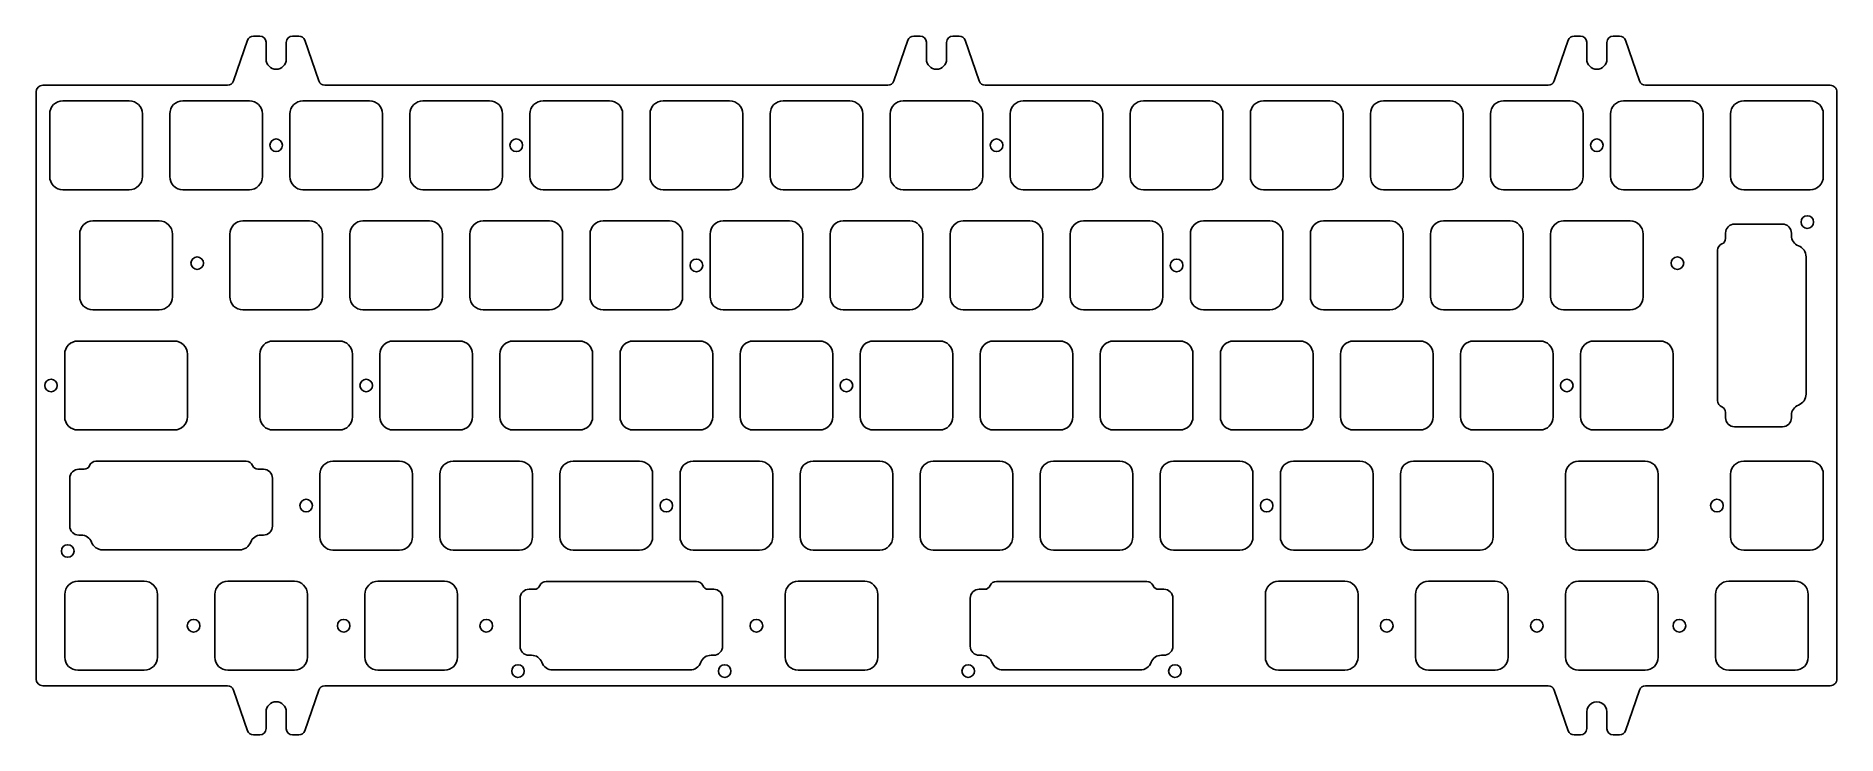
# Model space of a CAD drawing. Header units: millimetres. Extents: x -10 to 276, y -94 to 17.
import ezdxf

# ---------------------------------------------------------------- set-up
doc = ezdxf.new("R2010")
doc.units = ezdxf.units.MM
doc.layers.add('BLACK', color=7, linetype='CONTINUOUS')

msp = doc.modelspace()

# ---------------------------------------------------------------- linework, layer by layer
at = {"layer": 'BLACK', "linetype": 'Continuous'}
for p, q in [((25.975, 17.325524), (24.9871, 17.325524)), ((32.1629, 17.325524), (31.175, 17.325524)), ((31.175, 17.3255), (31.175, 17.325524)), ((130.75, 17.325524), (129.7621, 17.325524)), ((136.9379, 17.325524), (135.95, 17.325524)), ((135.95, 17.3255), (135.95, 17.325524)), ((235.525, 17.325524), (234.5371, 17.325524)), ((241.7129, 17.325524), (240.725, 17.325524)), ((240.725, 17.3255), (240.725, 17.325524)), ((24.042081, 16.6526), (21.807912, 10.197902)), ((26.975, 13.662524), (26.975, 16.332428)), ((30.175, 16.3255), (30.175, 13.662524)), ((33.107916, 16.652599), (33.107919, 16.6526)), ((35.338886, 10.207154), (33.107919, 16.6526)), ((128.817081, 16.6526), (126.582912, 10.197902)), ((131.75, 13.662524), (131.75, 16.332428)), ((134.95, 16.3255), (134.95, 13.662524)), ((140.113886, 10.207154), (137.882919, 16.6526)), ((233.592081, 16.6526), (231.357912, 10.197902)), ((236.525, 13.662524), (236.525, 16.332428)), ((239.725, 16.3255), (239.725, 13.662524)), ((244.888886, 10.207154), (242.657919, 16.6526)), ((20.856736, 9.525), (-8.450002, 9.525)), ((125.631736, 9.525), (36.2872, 9.525)), ((230.406736, 9.525), (141.0622, 9.525)), ((275.15, 9.525), (245.8372, 9.525)), ((-9.525, 8.450002), (-9.525, -84.650002)), ((5.275, 7.05), (-5.275001, 7.05)), ((24.325, 7.05), (13.774999, 7.05)), ((43.375, 7.05), (32.824999, 7.05)), ((62.425, 7.05), (51.874999, 7.05)), ((81.475, 7.05), (70.924999, 7.05)), ((100.525, 7.05), (89.974999, 7.05)), ((119.575, 7.05), (109.024999, 7.05)), ((138.625, 7.05), (128.074999, 7.05)), ((157.675, 7.05), (147.124999, 7.05)), ((176.725, 7.05), (166.174999, 7.05)), ((195.775, 7.05), (185.224999, 7.05)), ((214.825, 7.05), (204.274999, 7.05)), ((233.875, 7.05), (223.324999, 7.05)), ((252.925, 7.05), (242.374999, 7.05)), ((271.975, 7.05), (261.424999, 7.05)), ((276.225, -84.65), (276.225, 8.45)), ((-7.35, 4.975), (-7.35, -4.975001)), ((7.35, 4.975), (7.35, -4.975)), ((11.7, 4.975), (11.7, -4.975001)), ((26.4, 4.975), (26.4, -4.975)), ((30.75, 4.975), (30.75, -4.975001)), ((45.45, 4.975), (45.45, -4.975)), ((49.8, 4.975), (49.8, -4.975001)), ((64.5, 4.975), (64.5, -4.975)), ((68.85, 4.975), (68.85, -4.975001)), ((83.55, 4.975), (83.55, -4.975)), ((87.9, 4.975), (87.9, -4.975001)), ((102.6, 4.975), (102.6, -4.975)), ((106.95, 4.975), (106.95, -4.975001)), ((121.65, 4.975), (121.65, -4.975)), ((126, 4.975), (126, -4.975001)), ((140.7, 4.975), (140.7, -4.975)), ((145.05, 4.975), (145.05, -4.975001)), ((159.75, 4.975), (159.75, -4.975)), ((164.1, 4.975), (164.1, -4.975001)), ((178.8, 4.975), (178.8, -4.975)), ((183.15, 4.975), (183.15, -4.975001)), ((197.85, 4.975), (197.85, -4.975)), ((202.2, 4.975), (202.2, -4.975001)), ((216.9, 4.975), (216.9, -4.975)), ((221.25, 4.975), (221.25, -4.975001)), ((235.95, 4.975), (235.95, -4.975)), ((240.3, 4.975), (240.3, -4.975001)), ((255, 4.975), (255, -4.975)), ((259.35, 4.975), (259.35, -4.975001)), ((274.05, 4.975), (274.05, -4.975)), ((5.275, -7.05), (-5.275, -7.05)), ((24.325, -7.05), (13.775, -7.05)), ((43.375, -7.05), (32.825, -7.05)), ((62.425, -7.05), (51.875, -7.05)), ((81.475, -7.05), (70.925, -7.05)), ((100.525, -7.05), (89.975, -7.05)), ((119.575, -7.05), (109.025, -7.05)), ((138.625, -7.05), (128.075, -7.05)), ((157.675, -7.05), (147.125, -7.05)), ((176.725, -7.05), (166.175, -7.05)), ((195.775, -7.05), (185.225, -7.05)), ((214.825, -7.05), (204.275, -7.05)), ((233.875, -7.05), (223.325, -7.05)), ((252.925, -7.05), (242.375, -7.05)), ((271.975, -7.05), (261.425, -7.05)), ((-2.587499, -14.075), (-2.587499, -24.025001)), ((10.037501, -12), (-0.5125, -12)), ((12.112501, -14.075), (12.112501, -24.025)), ((21.225, -14.075), (21.225, -24.025001)), ((33.85, -12), (23.299999, -12)), ((35.925, -14.075), (35.925, -24.025)), ((40.275, -14.075), (40.275, -24.025001)), ((52.9, -12), (42.349999, -12)), ((54.975, -14.075), (54.975, -24.025)), ((59.325, -14.075), (59.325, -24.025001)), ((71.95, -12), (61.399999, -12)), ((74.025, -14.075), (74.025, -24.025)), ((78.375, -14.075), (78.375, -24.025001)), ((91, -12), (80.449999, -12)), ((93.075, -14.075), (93.075, -24.025)), ((97.425, -14.075), (97.425, -24.025001)), ((110.05, -12), (99.499999, -12)), ((112.125, -14.075), (112.125, -24.025)), ((116.475, -14.075), (116.475, -24.025001)), ((129.1, -12), (118.549999, -12)), ((131.175, -14.075), (131.175, -24.025)), ((135.525, -14.075), (135.525, -24.025001)), ((148.15, -12), (137.599999, -12)), ((150.225, -14.075), (150.225, -24.025)), ((154.575, -14.075), (154.575, -24.025001)), ((167.2, -12), (156.649999, -12)), ((169.275, -14.075), (169.275, -24.025)), ((173.625, -14.075), (173.625, -24.025001)), ((186.25, -12), (175.699999, -12)), ((188.325, -14.075), (188.325, -24.025)), ((192.675, -14.075), (192.675, -24.025001)), ((205.3, -12), (194.749999, -12)), ((207.375, -14.075), (207.375, -24.025)), ((211.725, -14.075), (211.725, -24.025001)), ((224.35, -12), (213.799999, -12)), ((226.425, -14.075), (226.425, -24.025)), ((230.775, -14.075), (230.775, -24.025001)), ((243.4, -12), (232.849999, -12)), ((245.475, -14.075), (245.475, -24.025)), ((258.54331, -14.790225), (258.54331, -13.924625)), ((259.96831, -12.499635), (267.56915, -12.499635)), ((268.99419, -13.936542), (268.99419, -14.328675)), ((257.29115, -40.502625), (257.29115, -16.647425)), ((271.33066, -17.699575), (271.33066, -39.450425)), ((10.037501, -26.1), (-0.512499, -26.1)), ((33.85, -26.1), (23.3, -26.1)), ((52.9, -26.1), (42.35, -26.1)), ((71.95, -26.1), (61.4, -26.1)), ((91, -26.1), (80.45, -26.1)), ((110.05, -26.1), (99.5, -26.1)), ((129.1, -26.1), (118.55, -26.1)), ((148.15, -26.1), (137.6, -26.1)), ((167.2, -26.1), (156.65, -26.1)), ((186.25, -26.1), (175.7, -26.1)), ((205.3, -26.1), (194.75, -26.1)), ((224.35, -26.1), (213.8, -26.1)), ((243.4, -26.1), (232.85, -26.1)), ((12.41875, -31.05), (-2.893751, -31.05)), ((38.6125, -31.05), (28.062499, -31.05)), ((57.6625, -31.05), (47.112499, -31.05)), ((76.7125, -31.05), (66.162499, -31.05)), ((95.7625, -31.05), (85.212499, -31.05)), ((114.8125, -31.05), (104.262499, -31.05)), ((133.8625, -31.05), (123.312499, -31.05)), ((152.9125, -31.05), (142.362499, -31.05)), ((171.9625, -31.05), (161.412499, -31.05)), ((191.0125, -31.05), (180.462499, -31.05)), ((210.0625, -31.05), (199.512499, -31.05)), ((229.1125, -31.05), (218.562499, -31.05)), ((248.1625, -31.05), (237.612499, -31.05)), ((-4.96875, -33.125), (-4.96875, -43.075001)), ((14.49375, -33.125), (14.49375, -43.075)), ((25.9875, -33.125), (25.9875, -43.075001)), ((40.6875, -33.125), (40.6875, -43.075)), ((45.0375, -33.125), (45.0375, -43.075001)), ((59.7375, -33.125), (59.7375, -43.075)), ((64.0875, -33.125), (64.0875, -43.075001)), ((78.7875, -33.125), (78.7875, -43.075)), ((83.1375, -33.125), (83.1375, -43.075001)), ((97.8375, -33.125), (97.8375, -43.075)), ((102.1875, -33.125), (102.1875, -43.075001)), ((116.8875, -33.125), (116.8875, -43.075)), ((121.2375, -33.125), (121.2375, -43.075001)), ((135.9375, -33.125), (135.9375, -43.075)), ((140.2875, -33.125), (140.2875, -43.075001)), ((154.9875, -33.125), (154.9875, -43.075)), ((159.3375, -33.125), (159.3375, -43.075001)), ((174.0375, -33.125), (174.0375, -43.075)), ((178.3875, -33.125), (178.3875, -43.075001)), ((193.0875, -33.125), (193.0875, -43.075)), ((197.4375, -33.125), (197.4375, -43.075001)), ((212.1375, -33.125), (212.1375, -43.075)), ((216.4875, -33.125), (216.4875, -43.075001)), ((231.1875, -33.125), (231.1875, -43.075)), ((235.5375, -33.125), (235.5375, -43.075001)), ((250.2375, -33.125), (250.2375, -43.075)), ((257.291161, -40.502625), (257.29115, -40.502625)), ((258.543298, -42.359925), (258.54331, -42.359925)), ((258.54331, -43.213488), (258.54331, -42.359925)), ((268.99419, -42.821425), (268.99419, -43.225525)), ((12.41875, -45.15), (-2.89375, -45.15)), ((38.6125, -45.15), (28.0625, -45.15)), ((57.6625, -45.15), (47.1125, -45.15)), ((76.7125, -45.15), (66.1625, -45.15)), ((95.7625, -45.15), (85.2125, -45.15)), ((114.8125, -45.15), (104.2625, -45.15)), ((133.8625, -45.15), (123.3125, -45.15)), ((152.9125, -45.15), (142.3625, -45.15)), ((171.9625, -45.15), (161.4125, -45.15)), ((191.0125, -45.15), (180.4625, -45.15)), ((210.0625, -45.15), (199.5125, -45.15)), ((229.1125, -45.15), (218.5625, -45.15)), ((248.1625, -45.15), (237.6125, -45.15)), ((267.56919, -44.650515), (259.96845, -44.650515)), ((-2.732238, -51.37456), (-1.878675, -51.37456)), ((-1.878675, -51.374548), (-1.878675, -51.37456)), ((-0.021375, -50.122411), (-0.021375, -50.1224)), ((-0.021375, -50.1224), (23.833825, -50.1224)), ((25.691025, -51.37456), (26.556625, -51.37456)), ((48.1375, -50.1), (37.587499, -50.1)), ((67.1875, -50.1), (56.637499, -50.1)), ((86.2375, -50.1), (75.687499, -50.1)), ((105.2875, -50.1), (94.737499, -50.1)), ((124.3375, -50.1), (113.787499, -50.1)), ((143.3875, -50.1), (132.837499, -50.1)), ((162.4375, -50.1), (151.887499, -50.1)), ((181.4875, -50.1), (170.937499, -50.1)), ((200.5375, -50.1), (189.987499, -50.1)), ((219.5875, -50.1), (209.037499, -50.1)), ((245.78125, -50.1), (235.231249, -50.1)), ((271.975, -50.1), (261.424999, -50.1)), ((-4.169265, -60.40044), (-4.169265, -52.7997)), ((27.981615, -52.79956), (27.981615, -60.4004)), ((35.5125, -52.175), (35.5125, -62.125001)), ((50.2125, -52.175), (50.2125, -62.125)), ((54.5625, -52.175), (54.5625, -62.125001)), ((69.2625, -52.175), (69.2625, -62.125)), ((73.6125, -52.175), (73.6125, -62.125001)), ((88.3125, -52.175), (88.3125, -62.125)), ((92.6625, -52.175), (92.6625, -62.125001)), ((107.3625, -52.175), (107.3625, -62.125)), ((111.7125, -52.175), (111.7125, -62.125001)), ((126.4125, -52.175), (126.4125, -62.125)), ((130.7625, -52.175), (130.7625, -62.125001)), ((145.4625, -52.175), (145.4625, -62.125)), ((149.8125, -52.175), (149.8125, -62.125001)), ((164.5125, -52.175), (164.5125, -62.125)), ((168.8625, -52.175), (168.8625, -62.125001)), ((183.5625, -52.175), (183.5625, -62.125)), ((187.9125, -52.175), (187.9125, -62.125001)), ((202.6125, -52.175), (202.6125, -62.125)), ((206.9625, -52.175), (206.9625, -62.125001)), ((221.6625, -52.175), (221.6625, -62.125)), ((233.15625, -52.175), (233.15625, -62.125001)), ((247.85625, -52.175), (247.85625, -62.125)), ((259.35, -52.175), (259.35, -62.125001)), ((274.05, -52.175), (274.05, -62.125)), ((-2.340175, -61.82544), (-2.744275, -61.82544)), ((26.544708, -61.82544), (26.152575, -61.82544)), ((22.781675, -64.16191), (1.030825, -64.16191)), ((48.1375, -64.2), (37.5875, -64.2)), ((67.1875, -64.2), (56.6375, -64.2)), ((86.2375, -64.2), (75.6875, -64.2)), ((105.2875, -64.2), (94.7375, -64.2)), ((124.3375, -64.2), (113.7875, -64.2)), ((143.3875, -64.2), (132.8375, -64.2)), ((162.4375, -64.2), (151.8875, -64.2)), ((181.4875, -64.2), (170.9375, -64.2)), ((200.5375, -64.2), (189.9875, -64.2)), ((219.5875, -64.2), (209.0375, -64.2)), ((245.78125, -64.2), (235.23125, -64.2)), ((271.975, -64.2), (261.425, -64.2)), ((-4.96875, -71.225), (-4.96875, -81.175001)), ((7.65625, -69.15), (-2.893751, -69.15)), ((9.73125, -71.225), (9.73125, -81.175)), ((18.84375, -71.225), (18.84375, -81.175001)), ((31.46875, -69.15), (20.918749, -69.15)), ((33.54375, -71.225), (33.54375, -81.175)), ((42.65625, -71.225), (42.65625, -81.175001)), ((55.28125, -69.15), (44.731249, -69.15)), ((57.35625, -71.225), (57.35625, -81.175)), ((68.705262, -70.42456), (69.558825, -70.42456)), ((69.558825, -70.424548), (69.558825, -70.42456)), ((71.416125, -69.172411), (71.416125, -69.1724)), ((71.416125, -69.1724), (95.271325, -69.1724)), ((97.128525, -70.42456), (97.994125, -70.42456)), ((109.33125, -71.225), (109.33125, -81.175001)), ((121.95625, -69.15), (111.406249, -69.15)), ((124.03125, -71.225), (124.03125, -81.175)), ((140.142762, -70.42456), (140.996325, -70.42456)), ((140.996325, -70.424548), (140.996325, -70.42456)), ((142.853625, -69.172411), (142.853625, -69.1724)), ((142.853625, -69.1724), (166.708825, -69.1724)), ((168.566025, -70.42456), (169.431625, -70.42456)), ((185.53125, -71.225), (185.53125, -81.175001)), ((198.15625, -69.15), (187.606249, -69.15)), ((200.23125, -71.225), (200.23125, -81.175)), ((209.34375, -71.225), (209.34375, -81.175001)), ((221.96875, -69.15), (211.418749, -69.15)), ((224.04375, -71.225), (224.04375, -81.175)), ((233.15625, -71.225), (233.15625, -81.175001)), ((245.78125, -69.15), (235.231249, -69.15)), ((247.85625, -71.225), (247.85625, -81.175)), ((256.96875, -71.225), (256.96875, -81.175001)), ((269.59375, -69.15), (259.043749, -69.15)), ((271.66875, -71.225), (271.66875, -81.175)), ((67.268235, -79.45044), (67.268235, -71.8497)), ((99.419115, -71.84956), (99.419115, -79.4504)), ((138.705735, -79.45044), (138.705735, -71.8497)), ((170.856615, -71.84956), (170.856615, -79.4504)), ((69.097325, -80.87544), (68.693225, -80.87544)), ((97.982208, -80.87544), (97.590075, -80.87544)), ((140.534825, -80.87544), (140.130725, -80.87544)), ((169.419708, -80.87544), (169.027575, -80.87544)), ((-8.450002, -85.725), (20.8628, -85.725)), ((7.65625, -83.25), (-2.89375, -83.25)), ((31.46875, -83.25), (20.91875, -83.25)), ((36.293424, -85.725), (230.4128, -85.725)), ((55.28125, -83.25), (44.73125, -83.25)), ((94.219175, -83.21191), (72.468325, -83.21191)), ((121.95625, -83.25), (111.40625, -83.25)), ((165.656675, -83.21191), (143.905825, -83.21191)), ((198.15625, -83.25), (187.60625, -83.25)), ((221.96875, -83.25), (211.41875, -83.25)), ((245.78125, -83.25), (235.23125, -83.25)), ((245.843424, -85.725), (275.15, -85.725)), ((269.59375, -83.25), (259.04375, -83.25)), ((21.811114, -86.407154), (24.042081, -92.8526)), ((33.107919, -92.8526), (35.342088, -86.397902)), ((231.361114, -86.407154), (233.592081, -92.8526)), ((242.657919, -92.8526), (244.892088, -86.397902)), ((26.975, -92.5255), (26.975, -89.86252)), ((30.175, -89.86252), (30.175, -92.532282)), ((236.525, -92.5255), (236.525, -89.8625)), ((239.725, -89.867559), (239.725, -92.532282)), ((24.042084, -92.852599), (24.042081, -92.8526)), ((24.9871, -93.525524), (25.975, -93.525524)), ((25.975, -93.5255), (25.975, -93.525524)), ((31.175, -93.525524), (32.1629, -93.525524)), ((233.592084, -92.852599), (233.592081, -92.8526)), ((234.5371, -93.525524), (235.525, -93.525524)), ((235.525, -93.5255), (235.525, -93.525524)), ((240.725, -93.525524), (241.7129, -93.525524))]:
    msp.add_line(p, q, dxfattribs=at)
at = {"layer": 'BLACK'}
for centre in [(28.575, 0), (66.675, 0), (142.875, 0), (238.125, 0), (271.51875, -12.175), (16.04875, -18.7), (95.25, -19.05), (171.45, -19.05), (250.9012, -18.7), (-7.14375, -38.1), (42.8625, -38.1), (119.0625, -38.1), (233.35625, -38.1), (33.3375, -57.15), (90.4875, -57.15), (185.7375, -57.15), (257.175, -57.15), (-4.49375, -64.35), (15.478125, -76.2), (39.290625, -76.2), (61.9125, -76.2), (104.775, -76.2), (204.7875, -76.2), (228.6, -76.2), (251.221875, -76.2), (66.94375, -83.4), (99.74375, -83.4), (138.38125, -83.4), (171.18125, -83.4)]:
    msp.add_circle(centre, 1, dxfattribs=at)
for centre, radius, start, end in [((24.98705, 16.3255), 0.99998, 89.99713528, 160.90675998), ((25.97495, 16.3255), 1.000024, 0.39691896, 89.99713528), ((31.17505, 16.3255), 1.00005, 90.00286479, 180), ((32.16285, 16.3255), 1.000024, 19.09136805, 89.99713528), ((129.76205, 16.3255), 0.99998, 89.99713528, 160.90675998), ((130.74995, 16.3255), 1.000024, 0.39691896, 89.99713528), ((135.95005, 16.3255), 1.00005, 90.00286479, 180), ((136.93785, 16.3255), 1.000024, 19.09136598, 89.99713528), ((234.53705, 16.3255), 0.99998, 89.99713528, 160.90675998), ((235.52495, 16.3255), 1.000024, 0.39691896, 89.99713528), ((240.72505, 16.3255), 1.00005, 90.00286479, 180), ((241.71285, 16.3255), 1.000024, 19.09136598, 89.99713528), ((28.575, 13.662524), 1.6, 180, 0), ((133.35, 13.662524), 1.6, 180, 0), ((238.125, 13.662524), 1.6, 180, 0), ((-8.450001, 8.450001), 1.074999, 90.0000533, 179.9999467), ((20.86295, 10.525), 0.999973, 269.64396861, 340.90673708), ((36.28715, 10.5252), 1.0002, 198.54135801, 270.00286422), ((125.63795, 10.525), 0.999973, 269.64396861, 340.90673708), ((141.06215, 10.5252), 1.0002, 198.54135801, 270.00286422), ((230.41295, 10.525), 0.999973, 269.64396861, 340.90673708), ((245.83715, 10.5252), 1.0002, 198.54135801, 270.00286422), ((275.15005, 8.45), 1.075, 0, 90.00266492), ((-5.275001, 4.975001), 2.074999, 90, 180.00002761), ((5.275, 4.975), 2.075, 0, 90), ((13.774999, 4.975001), 2.074999, 90, 180.00002761), ((24.325, 4.975), 2.075, 0, 90), ((32.824999, 4.975001), 2.074999, 90, 180.00002761), ((43.375, 4.975), 2.075, 0, 90), ((51.875, 4.975), 2.075, 90.00002761, 180), ((62.425, 4.975), 2.075, 0, 90), ((70.924999, 4.975001), 2.074999, 90, 180.00002761), ((81.475, 4.975), 2.075, 0, 90), ((89.975, 4.975), 2.075, 90.00002761, 180), ((100.525, 4.975), 2.075, 0, 90), ((109.024999, 4.975001), 2.074999, 90, 180.00002761), ((119.575, 4.975), 2.075, 0, 90), ((128.075, 4.975), 2.075, 90.00002761, 180), ((138.625, 4.975), 2.075, 0, 90), ((147.125, 4.975), 2.075, 90.00002761, 180), ((157.675, 4.975), 2.075, 0, 90), ((166.175, 4.975), 2.075, 90.00002761, 180), ((176.725, 4.975), 2.075, 0, 90), ((185.225, 4.975), 2.075, 90.00002761, 180), ((195.775, 4.975), 2.075, 0, 90), ((204.275, 4.975), 2.075, 90.00002761, 180), ((214.825, 4.975), 2.075, 0, 90), ((223.324999, 4.975001), 2.074999, 90, 180.00002761), ((233.875, 4.975), 2.075, 0, 90), ((242.374999, 4.975001), 2.074999, 90, 180.00002761), ((252.925, 4.975), 2.075, 0, 90), ((261.424999, 4.975001), 2.074999, 90, 180.00002761), ((271.975, 4.975), 2.075, 0, 90), ((-5.275001, -4.975001), 2.074999, 180, 270.00002761), ((5.275, -4.975), 2.075, 270, 0), ((13.774999, -4.975001), 2.074999, 180, 270.00002761), ((24.325, -4.975), 2.075, 270, 0), ((32.824999, -4.975001), 2.074999, 180, 270.00002761), ((43.375, -4.975), 2.075, 270, 0), ((51.875, -4.975), 2.075, 180.00002761, 270), ((62.425, -4.975), 2.075, 270, 0), ((70.924999, -4.975001), 2.074999, 180, 270.00002761), ((81.475, -4.975), 2.075, 270, 0), ((89.975, -4.975), 2.075, 180.00002761, 270), ((100.525, -4.975), 2.075, 270, 0), ((109.024999, -4.975001), 2.074999, 180, 270.00002761), ((119.575, -4.975), 2.075, 270, 0), ((128.075, -4.975), 2.075, 180.00002761, 270), ((138.625, -4.975), 2.075, 270, 0), ((147.125, -4.975), 2.075, 180.00002761, 270), ((157.675, -4.975), 2.075, 270, 0), ((166.175, -4.975), 2.075, 180.00002761, 270), ((176.725, -4.975), 2.075, 270, 0), ((185.225, -4.975), 2.075, 180.00002761, 270), ((195.775, -4.975), 2.075, 270, 0), ((204.275, -4.975), 2.075, 180.00002761, 270), ((214.825, -4.975), 2.075, 270, 0), ((223.324999, -4.975001), 2.074999, 180, 270.00002761), ((233.875, -4.975), 2.075, 270, 0), ((242.374999, -4.975001), 2.074999, 180, 270.00002761), ((252.925, -4.975), 2.075, 270, 0), ((261.424999, -4.975001), 2.074999, 180, 270.00002761), ((271.975, -4.975), 2.075, 270, 0), ((-0.5125, -14.074999), 2.074999, 90, 180.00002761), ((10.037501, -14.075), 2.075, 0, 90), ((23.299999, -14.074999), 2.074999, 90, 180.00002761), ((33.85, -14.075), 2.075, 0, 90), ((42.349999, -14.074999), 2.074999, 90, 180.00002761), ((52.9, -14.075), 2.075, 0, 90), ((61.399999, -14.074999), 2.074999, 90, 180.00002761), ((71.95, -14.075), 2.075, 0, 90), ((80.449999, -14.074999), 2.074999, 90, 180.00002761), ((91, -14.075), 2.075, 0, 90), ((99.499999, -14.074999), 2.074999, 90, 180.00002761), ((110.05, -14.075), 2.075, 0, 90), ((118.549999, -14.074999), 2.074999, 90, 180.00002761), ((129.1, -14.075), 2.075, 0, 90), ((137.599999, -14.074999), 2.074999, 90, 180.00002761), ((148.15, -14.075), 2.075, 0, 90), ((156.649999, -14.074999), 2.074999, 90, 180.00002761), ((167.2, -14.075), 2.075, 0, 90), ((175.699999, -14.074999), 2.074999, 90, 180.00002761), ((186.25, -14.075), 2.075, 0, 90), ((194.749999, -14.074999), 2.074999, 90, 180.00002761), ((205.3, -14.075), 2.075, 0, 90), ((213.799999, -14.074999), 2.074999, 90, 180.00002761), ((224.35, -14.075), 2.075, 0, 90), ((232.849999, -14.074999), 2.074999, 90, 180.00002761), ((243.4, -14.075), 2.075, 0, 90), ((259.96825, -13.9246), 1.42494, 89.99758749, 180.00100523), ((267.56908, -13.92479), 1.425155, 359.52752788, 89.99718578), ((258.36605, -16.6474), 1.0749, 112.0204571, 180.00133258), ((257.61485, -14.7902), 0.92846, 292.02452102, 359.99845724), ((270.71911, -14.32868), 1.72492, 179.99983392, 249.45458763), ((269.45572, -17.69956), 1.87494, 359.99954162, 69.45391569), ((-0.5125, -24.025001), 2.074999, 180, 270.00002761), ((10.037501, -24.025), 2.075, 270, 0), ((23.299999, -24.025001), 2.074999, 180, 270.00002761), ((33.85, -24.025), 2.075, 270, 0), ((42.349999, -24.025001), 2.074999, 180, 270.00002761), ((52.9, -24.025), 2.075, 270, 0), ((61.399999, -24.025001), 2.074999, 180, 270.00002761), ((71.95, -24.025), 2.075, 270, 0), ((80.449999, -24.025001), 2.074999, 180, 270.00002761), ((91, -24.025), 2.075, 270, 0), ((99.499999, -24.025001), 2.074999, 180, 270.00002761), ((110.05, -24.025), 2.075, 270, 0), ((118.549999, -24.025001), 2.074999, 180, 270.00002761), ((129.1, -24.025), 2.075, 270, 0), ((137.599999, -24.025001), 2.074999, 180, 270.00002761), ((148.15, -24.025), 2.075, 270, 0), ((156.649999, -24.025001), 2.074999, 180, 270.00002761), ((167.2, -24.025), 2.075, 270, 0), ((175.699999, -24.025001), 2.074999, 180, 270.00002761), ((186.25, -24.025), 2.075, 270, 0), ((194.749999, -24.025001), 2.074999, 180, 270.00002761), ((205.3, -24.025), 2.075, 270, 0), ((213.799999, -24.025001), 2.074999, 180, 270.00002761), ((224.35, -24.025), 2.075, 270, 0), ((232.849999, -24.025001), 2.074999, 180, 270.00002761), ((243.4, -24.025), 2.075, 270, 0), ((-2.893751, -33.124999), 2.074999, 90, 180.00002761), ((12.41875, -33.125), 2.075, 0, 90), ((28.062499, -33.124999), 2.074999, 90, 180.00002761), ((38.6125, -33.125), 2.075, 0, 90), ((47.112499, -33.124999), 2.074999, 90, 180.00002761), ((57.6625, -33.125), 2.075, 0, 90), ((66.162499, -33.124999), 2.074999, 90, 180.00002761), ((76.7125, -33.125), 2.075, 0, 90), ((85.212499, -33.124999), 2.074999, 90, 180.00002761), ((95.7625, -33.125), 2.075, 0, 90), ((104.262499, -33.124999), 2.074999, 90, 180.00002761), ((114.8125, -33.125), 2.075, 0, 90), ((123.312499, -33.124999), 2.074999, 90, 180.00002761), ((133.8625, -33.125), 2.075, 0, 90), ((142.362499, -33.124999), 2.074999, 90, 180.00002761), ((152.9125, -33.125), 2.075, 0, 90), ((161.412499, -33.124999), 2.074999, 90, 180.00002761), ((171.9625, -33.125), 2.075, 0, 90), ((180.462499, -33.124999), 2.074999, 90, 180.00002761), ((191.0125, -33.125), 2.075, 0, 90), ((199.512499, -33.124999), 2.074999, 90, 180.00002761), ((210.0625, -33.125), 2.075, 0, 90), ((218.562499, -33.124999), 2.074999, 90, 180.00002761), ((229.1125, -33.125), 2.075, 0, 90), ((237.612499, -33.124999), 2.074999, 90, 180.00002761), ((248.1625, -33.125), 2.075, 0, 90), ((269.455561, -39.450466), 1.875099, 290.54912503, 0.0012528), ((258.366205, -40.502656), 1.075044, 179.99834782, 247.973763), ((257.61485, -42.359924), 0.928448, 359.99993829, 67.97487728), ((270.718993, -42.821376), 1.724803, 110.54306333, 180.00162772), ((-2.893751, -43.075001), 2.074999, 180, 270.00002761), ((12.41875, -43.075), 2.075, 270, 0), ((28.062499, -43.075001), 2.074999, 180, 270.00002761), ((38.6125, -43.075), 2.075, 270, 0), ((47.112499, -43.075001), 2.074999, 180, 270.00002761), ((57.6625, -43.075), 2.075, 270, 0), ((66.162499, -43.075001), 2.074999, 180, 270.00002761), ((76.7125, -43.075), 2.075, 270, 0), ((85.212499, -43.075001), 2.074999, 180, 270.00002761), ((95.7625, -43.075), 2.075, 270, 0), ((104.262499, -43.075001), 2.074999, 180, 270.00002761), ((114.8125, -43.075), 2.075, 270, 0), ((123.312499, -43.075001), 2.074999, 180, 270.00002761), ((133.8625, -43.075), 2.075, 270, 0), ((142.362499, -43.075001), 2.074999, 180, 270.00002761), ((152.9125, -43.075), 2.075, 270, 0), ((161.412499, -43.075001), 2.074999, 180, 270.00002761), ((171.9625, -43.075), 2.075, 270, 0), ((180.462499, -43.075001), 2.074999, 180, 270.00002761), ((191.0125, -43.075), 2.075, 270, 0), ((199.512499, -43.075001), 2.074999, 180, 270.00002761), ((210.0625, -43.075), 2.075, 270, 0), ((218.562499, -43.075001), 2.074999, 180, 270.00002761), ((229.1125, -43.075), 2.075, 270, 0), ((237.612499, -43.075001), 2.074999, 180, 270.00002761), ((248.1625, -43.075), 2.075, 270, 0), ((259.968421, -43.225355), 1.42516, 179.52290502, 270.00116589), ((267.569236, -43.225561), 1.424954, 269.99815039, 0.00144752), ((-2.744183, -52.799592), 1.425082, 89.51974267, 180.00434217), ((-1.878626, -50.446171), 0.928376, 269.99697591, 337.97782841), ((-0.021476, -51.197351), 1.07494, 89.99461656, 157.97750247), ((23.83379, -51.19739), 1.07499, 22.02370504, 89.99813454), ((25.69105, -50.4461), 0.92846, 202.02452102, 269.99845724), ((26.55665, -52.7995), 1.42494, 359.99758749, 90.00100523), ((37.587499, -52.174999), 2.074999, 90, 180.00002761), ((48.1375, -52.175), 2.075, 0, 90), ((56.637499, -52.174999), 2.074999, 90, 180.00002761), ((67.1875, -52.175), 2.075, 0, 90), ((75.687499, -52.174999), 2.074999, 90, 180.00002761), ((86.2375, -52.175), 2.075, 0, 90), ((94.737499, -52.174999), 2.074999, 90, 180.00002761), ((105.2875, -52.175), 2.075, 0, 90), ((113.787499, -52.174999), 2.074999, 90, 180.00002761), ((124.3375, -52.175), 2.075, 0, 90), ((132.837499, -52.174999), 2.074999, 90, 180.00002761), ((143.3875, -52.175), 2.075, 0, 90), ((151.887499, -52.174999), 2.074999, 90, 180.00002761), ((162.4375, -52.175), 2.075, 0, 90), ((170.937499, -52.174999), 2.074999, 90, 180.00002761), ((181.4875, -52.175), 2.075, 0, 90), ((189.987499, -52.174999), 2.074999, 90, 180.00002761), ((200.5375, -52.175), 2.075, 0, 90), ((209.037499, -52.174999), 2.074999, 90, 180.00002761), ((219.5875, -52.175), 2.075, 0, 90), ((235.231254, -52.175004), 2.075004, 90.00013806, 179.99988955), ((245.78125, -52.175), 2.075, 0, 90), ((261.425004, -52.175004), 2.075004, 90.00013806, 179.99988955), ((271.975, -52.175), 2.075, 0, 90), ((-2.744264, -60.400439), 1.425001, 180.00004021, 269.99955772), ((-2.340199, -63.550348), 1.724908, 20.54547839, 89.9992028), ((26.15258, -63.55038), 1.724936, 90.00016608, 159.45408213), ((26.55649, -60.40036), 1.425125, 269.52631186, 359.99839184), ((37.587499, -62.125001), 2.074999, 180, 270.00002761), ((48.1375, -62.125), 2.075, 270, 0), ((56.637499, -62.125001), 2.074999, 180, 270.00002761), ((67.1875, -62.125), 2.075, 270, 0), ((75.687499, -62.125001), 2.074999, 180, 270.00002761), ((86.2375, -62.125), 2.075, 270, 0), ((94.737499, -62.125001), 2.074999, 180, 270.00002761), ((105.2875, -62.125), 2.075, 270, 0), ((113.787499, -62.125001), 2.074999, 180, 270.00002761), ((124.3375, -62.125), 2.075, 270, 0), ((132.837499, -62.125001), 2.074999, 180, 270.00002761), ((143.3875, -62.125), 2.075, 270, 0), ((151.887499, -62.125001), 2.074999, 180, 270.00002761), ((162.4375, -62.125), 2.075, 270, 0), ((170.937499, -62.125001), 2.074999, 180, 270.00002761), ((181.4875, -62.125), 2.075, 270, 0), ((189.987499, -62.125001), 2.074999, 180, 270.00002761), ((200.5375, -62.125), 2.075, 270, 0), ((209.037499, -62.125001), 2.074999, 180, 270.00002761), ((219.5875, -62.125), 2.075, 270, 0), ((235.231252, -62.124998), 2.075002, 180.00008284, 269.99994478), ((245.78125, -62.125), 2.075, 270, 0), ((261.425002, -62.124998), 2.075002, 180.00008284, 269.99994478), ((271.975, -62.125), 2.075, 270, 0), ((1.030712, -62.286915), 1.874995, 200.54692151, 270.00345303), ((22.78159, -62.28683), 1.875082, 270.0025973, 339.45098232), ((-2.893746, -71.225004), 2.075004, 90.00013806, 179.99988955), ((7.65625, -71.225), 2.075, 0, 90), ((20.918754, -71.225004), 2.075004, 90.00013806, 179.99988955), ((31.46875, -71.225), 2.075, 0, 90), ((44.731254, -71.225004), 2.075004, 90.00013806, 179.99988955), ((55.28125, -71.225), 2.075, 0, 90), ((68.693317, -71.849592), 1.425082, 89.51974267, 180.00434217), ((69.558874, -69.496171), 0.928376, 269.99697591, 337.97782841), ((71.416024, -70.247351), 1.07494, 89.99461656, 157.97750247), ((95.27129, -70.24739), 1.07499, 22.02370504, 89.99813454), ((97.12855, -69.4961), 0.92846, 202.02452102, 269.99845724), ((97.99415, -71.8495), 1.42494, 359.99758749, 90.00100523), ((111.406254, -71.225004), 2.075004, 90.00013806, 179.99988955), ((121.95625, -71.225), 2.075, 0, 90), ((140.130817, -71.849592), 1.425082, 89.51974267, 180.00434217), ((140.996374, -69.496171), 0.928376, 269.99697591, 337.97782841), ((142.853524, -70.247351), 1.07494, 89.99461656, 157.97750247), ((166.70879, -70.24739), 1.07499, 22.02370504, 89.99813454), ((168.56605, -69.4961), 0.92846, 202.02452102, 269.99845724), ((169.43165, -71.8495), 1.42494, 359.99758749, 90.00100523), ((187.606254, -71.225004), 2.075004, 90.00013806, 179.99988955), ((198.15625, -71.225), 2.075, 0, 90), ((211.418754, -71.225004), 2.075004, 90.00013806, 179.99988955), ((221.96875, -71.225), 2.075, 0, 90), ((235.231254, -71.225004), 2.075004, 90.00013806, 179.99988955), ((245.78125, -71.225), 2.075, 0, 90), ((259.043754, -71.225004), 2.075004, 90.00013806, 179.99988955), ((269.59375, -71.225), 2.075, 0, 90), ((68.693236, -79.450439), 1.425001, 180.00004021, 269.99955772), ((97.99399, -79.45036), 1.425125, 269.52631186, 359.99839184), ((140.130736, -79.450439), 1.425001, 180.00004021, 269.99955772), ((169.43149, -79.45036), 1.425125, 269.52631186, 359.99839184), ((-2.893748, -81.174998), 2.075002, 180.00008284, 269.99994478), ((7.65625, -81.175), 2.075, 270, 0), ((20.918752, -81.174998), 2.075002, 180.00008284, 269.99994478), ((31.46875, -81.175), 2.075, 270, 0), ((44.731252, -81.174998), 2.075002, 180.00008284, 269.99994478), ((55.28125, -81.175), 2.075, 270, 0), ((69.097301, -82.600348), 1.724908, 20.54547839, 89.9992028), ((72.468212, -81.336915), 1.874995, 200.54692151, 270.00345303), ((94.21909, -81.33683), 1.875082, 270.0025973, 339.45098232), ((97.59008, -82.60038), 1.724936, 90.00016608, 159.45408213), ((111.406252, -81.174998), 2.075002, 180.00008284, 269.99994478), ((121.95625, -81.175), 2.075, 270, 0), ((140.534801, -82.600348), 1.724908, 20.54547839, 89.9992028), ((143.905712, -81.336915), 1.874995, 200.54692151, 270.00345303), ((165.65659, -81.33683), 1.875082, 270.0025973, 339.45098232), ((169.02758, -82.60038), 1.724936, 90.00016608, 159.45408213), ((187.606252, -81.174998), 2.075002, 180.00008284, 269.99994478), ((198.15625, -81.175), 2.075, 270, 0), ((211.418752, -81.174998), 2.075002, 180.00008284, 269.99994478), ((221.96875, -81.175), 2.075, 270, 0), ((235.231252, -81.174998), 2.075002, 180.00008284, 269.99994478), ((245.78125, -81.175), 2.075, 270, 0), ((259.043752, -81.174998), 2.075002, 180.00008284, 269.99994478), ((269.59375, -81.175), 2.075, 270, 0), ((-8.450001, -84.650001), 1.074999, 180.0000533, 269.9999467), ((20.86285, -86.7252), 1.0002, 18.54135801, 90.00286422), ((36.28715, -86.725), 1.000068, 89.640531, 160.90861113), ((230.41285, -86.7252), 1.0002, 18.54135801, 90.00286422), ((245.83715, -86.725), 1.000068, 89.640531, 160.90861113), ((275.15005, -84.65), 1.07495, 269.99733508, 0), ((28.575, -89.862524), 1.6, 0.00014324, 179.99985676), ((238.12505, -89.8625), 1.60005, 359.81883285, 180), ((24.98715, -92.5255), 1.000024, 199.09136805, 269.99713528), ((25.97495, -92.5255), 1.00005, 270.00286479, 0), ((31.17505, -92.5255), 1.000024, 180.38855459, 269.99713528), ((32.16295, -92.5255), 0.99998, 269.99713528, 340.90675998), ((234.53715, -92.5255), 1.000024, 199.09136805, 269.99713528), ((235.52495, -92.5255), 1.00005, 270.00286479, 0), ((240.72505, -92.5255), 1.000024, 180.38855459, 269.99713528), ((241.71295, -92.5255), 0.99998, 269.99713528, 340.90675998)]:
    msp.add_arc(centre, radius, start, end, dxfattribs=at)

doc.saveas('drawing.dxf')
